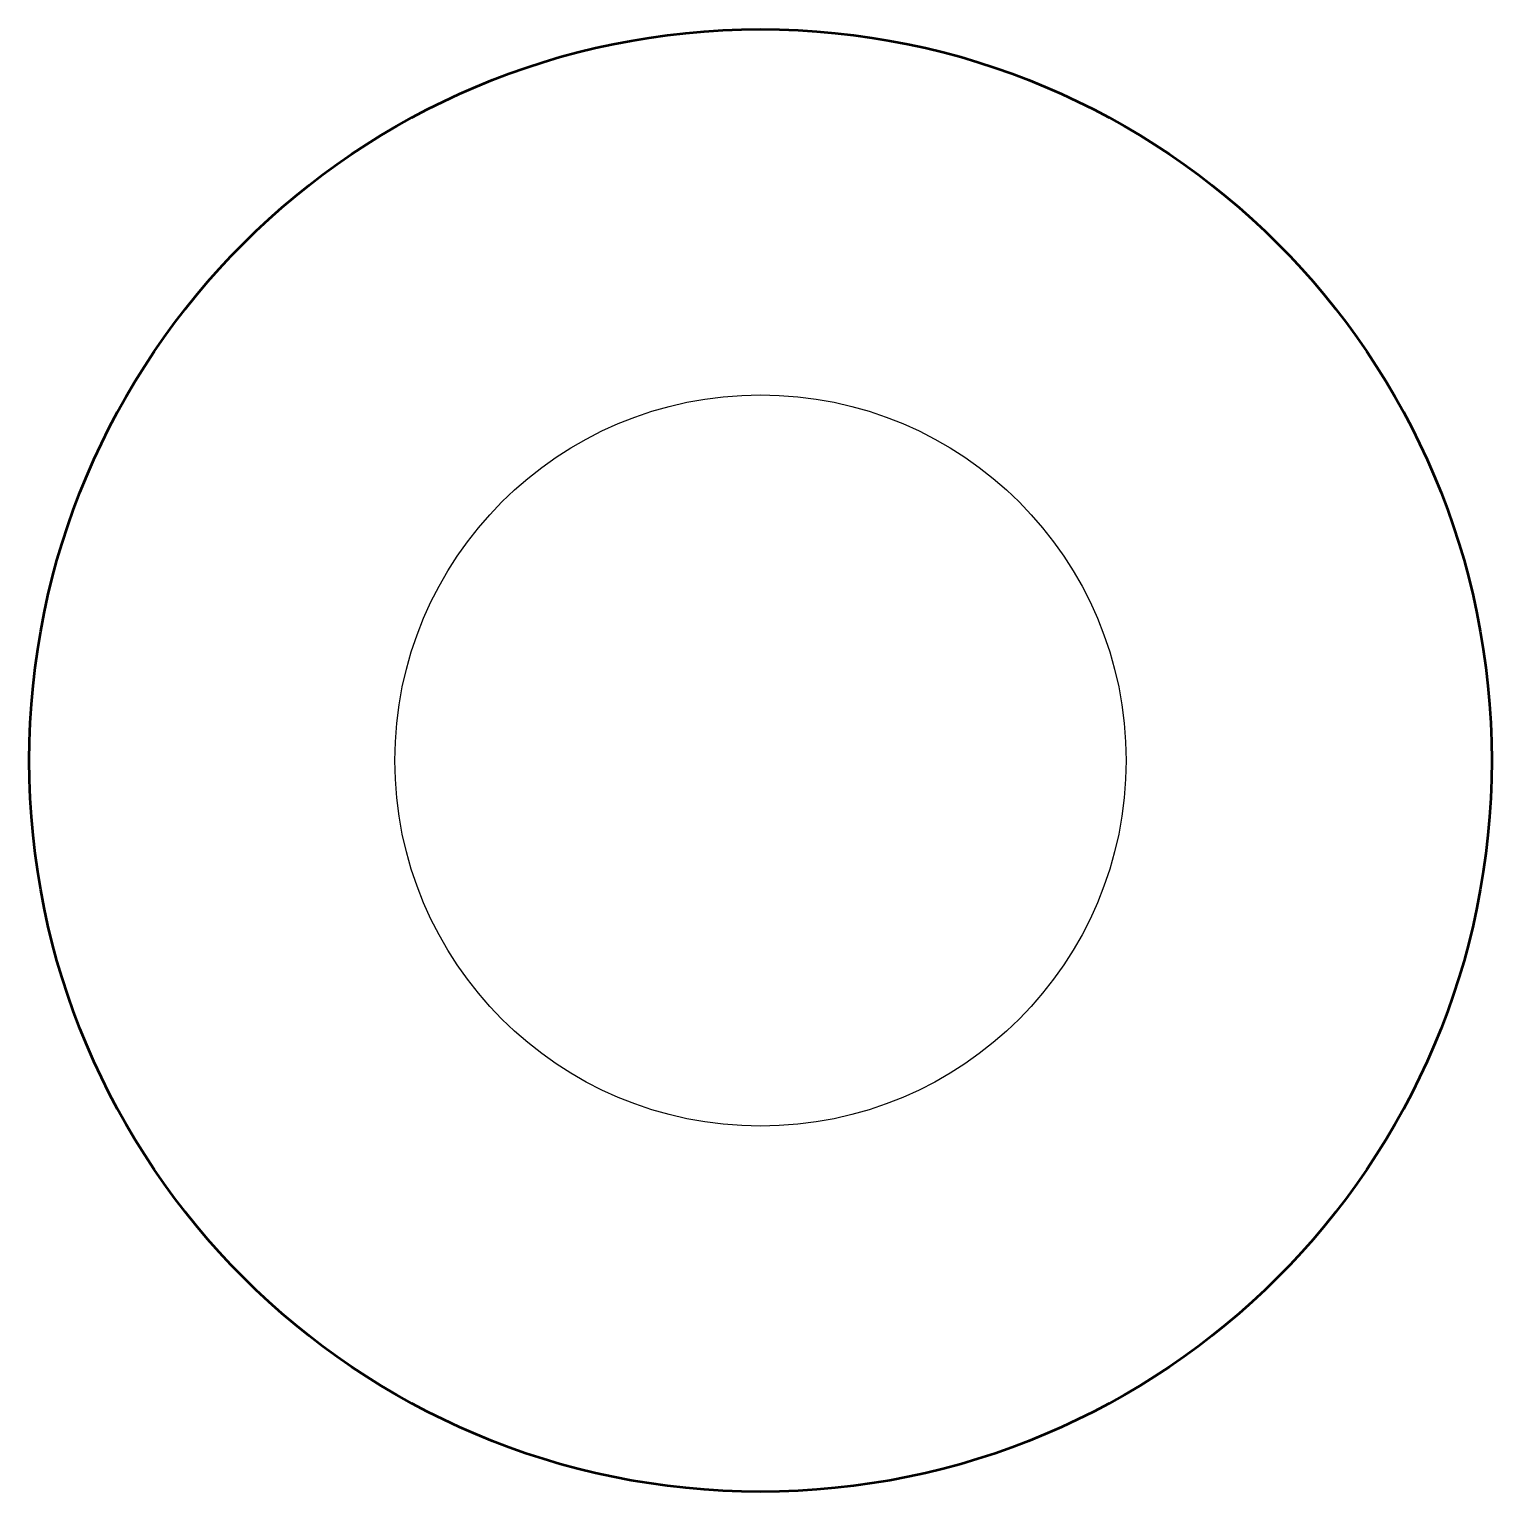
# Model space of a CAD drawing. Header units: millimetres. Extents: x 33.53 to 41.53, y 45.56 to 53.56.
import ezdxf

# ---------------------------------------------------------------- set-up
doc = ezdxf.new("R2010")
doc.units = ezdxf.units.MM
doc.header["$LTSCALE"] = 0.25
doc.layers.add('Visible (ISO)', color=7, linetype='Continuous', lineweight=50)

msp = doc.modelspace()

# ---------------------------------------------------------------- linework, layer by layer
msp.add_circle((37.5302, 49.5581), 2)
at = {"layer": 'Visible (ISO)'}
msp.add_circle((37.5302, 49.5581), 4, dxfattribs=at)

doc.saveas('drawing.dxf')
